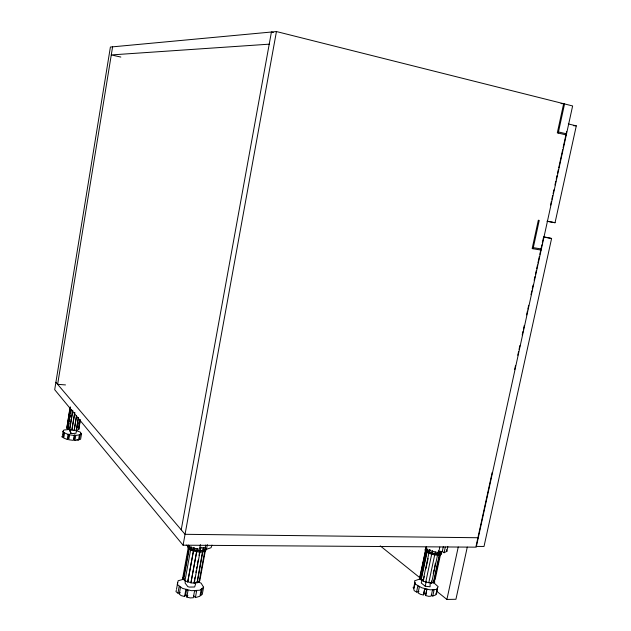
<?xml version="1.0" encoding="UTF-8"?>
<svg xmlns="http://www.w3.org/2000/svg" width="631" height="631" viewBox="0 0 631 631"><rect width="100%" height="100%" fill="white"/><g stroke="black" fill="none" stroke-linecap="round" stroke-linejoin="round"><path stroke-width="0.95" d="M431.722 553.86L428.922 552.985L422.967 580.993L425.744 582.09L432.448 550.626M430.137 582.87L430.097 586.775L425.207 586.238L421.232 583.012L422.186 579.873M437.567 555.004L431.572 583.036L425.744 582.09M431.273 594.954L432.779 596.043L434.057 590.064L432.448 590.174L431.162 596.153L428.717 596.327L425.594 595.554L426.785 589.07M185.396 580.465L185.096 583.083L187.857 586.672L189.284 587.067L194.648 586.996L196.202 581.908M112.594 46.844L57.634 384.326L65.498 384.918M62.445 435.209L63.392 431.02M68.503 426.958L68.18 428.891L66.807 428.157L70.049 407.271M66.807 428.157L70.309 406.948M67.178 428.157L70.364 408.88M74.837 412.587L71.958 429.995L69.568 429.569L67.809 428.899L70.995 409.574M68.818 425.034L69.134 423.101M69.457 421.169L69.773 419.236M70.096 417.304L70.412 415.372M70.735 413.439L71.051 411.507M62.288 436.155L61.791 436.786L62.958 437.559L63.739 432.819L64.512 433.331L63.731 438.072L67.209 439.389L67.998 434.641L69.528 434.996L68.74 439.752L73.385 440.351L74.174 435.603L75.72 435.642L74.931 440.383L78.528 439.981L79.309 435.256L80.145 434.964L79.356 439.681L80.61 439.223L81.462 434.128L80.413 432.164L76.335 430.65M69.568 429.569L72.762 410.229M69.039 434.002L68.258 438.742L67.209 439.389M69.71 429.482L72.746 411.112M76.611 415.853L74.206 430.35L71.816 430.082L74.695 412.674M74.206 430.35L76.438 415.734M74.789 434.751L74.001 439.484L74.931 440.383M80.374 419.907L78.772 429.514L76.367 430.342L78.276 417.667M76.367 430.342L78.449 417.793M76.517 430.097L75.996 433.237L72.005 433.576L70.956 433.402L69.063 428.867M77.905 428.031L78.228 426.106M78.552 424.174L78.867 422.249M78.386 429.427L79.987 419.82M80.09 420.199L78.772 429.514M181.223 529.803L271.425 32.015L273.333 32.496M183.077 545.184L276.449 31.55L572.625 105.953L476.231 547.156L183.077 545.184L54.7 389.69L110.401 47.049L276.449 31.55M176.483 589.267L177.729 582.681M180.411 592.746L177.934 593.14L179.149 586.491L180.458 587.477L179.243 594.134L181.223 595.64L184.583 596.5L185.624 594.962L186.673 589.259M190.665 549.601L184.954 580.835L185.443 580.78L183.219 579.392L182.722 577.941L188.393 546.88M183.219 579.392L188.906 548.229M183.708 579.337L189.403 548.189M194.056 547.661L193.599 549.648L190.87 548.481L191.193 546.691M184.583 596.5L185.806 589.827L188.038 590.395L186.808 597.068L190.176 597.936L193.315 597.738L194.537 591.05L196.62 590.947L195.397 597.604L199.94 596.256L201.163 589.622L202.094 588.881L200.871 595.49L202.275 594.355L203.6 587.209L201.1 583.154L198.607 582.074M187.659 582.05L193.528 550.571L187.801 581.837L184.954 580.835M193.599 549.648L193.922 547.858M190.933 582.855L196.675 551.557L190.933 582.855L194.253 583.107L200.003 551.849M200.871 547.14L200.216 550.729L196.88 550.437L197.211 548.647M200.398 544.64L199.53 549.341L192.1 547.811L186.255 545.152M194.253 583.107L194.301 580.97M194.648 579.077L194.995 577.184M195.87 572.443L196.217 570.55M196.564 568.657L196.911 566.764M197.258 564.871L198.134 560.131M199.002 555.398L199.357 553.505M204.807 550.816L199.057 581.94L197.109 582.784L202.559 551.352L204.16 551.076M205.335 547.921L205.012 549.704L203.064 550.469L203.253 547.55M197.109 582.784L202.859 551.581M203.064 550.469L203.561 547.787M211.992 545.097L211.03 547.747L206.479 549.317L205.17 547.882L205.69 545.081M205.54 549.672L199.814 580.694L199.254 580.559M206.479 549.317L207.347 544.632M438.624 551.47L442.292 551.447L444.098 552.74L446.882 551.32L447.836 546.541M413.131 587.311L413.542 588.573L414.796 582.65L415.08 583.486L413.818 589.417L414.244 590.695L416.547 592.036L417.809 586.073L419.347 586.956L418.077 592.927L420.396 594.276L423.519 595.049L424.797 589.062L426.872 589.567L425.594 595.554M426.17 547.116L425.767 549.009L428.615 550.295L438.592 552.78L439.807 547.093M425.68 549.498L419.781 577.294L420.293 577.42L421.106 573.579M426.225 546.911L425.893 548.505L426.406 548.623M424.324 576.277L423.33 580.946L420.853 579.7L419.741 578.398L426.209 547.929M421.508 571.662L425.578 552.496M420.853 579.7L427.345 549.151M421.224 579.652L427.163 551.707M426.382 549.648L425.87 549.53L427.376 550.705L427.715 549.112M438.474 550.784L437.78 554.002L434.98 553.742L429.135 551.983L429.648 549.577M425.917 568.815L428.102 558.545M429.672 551.139L430.019 549.538M424.537 589.409L423.63 593.676L425.688 594.181M425.207 586.238L426.272 581.269M428.772 582.807L435.319 551.959M431.572 583.036L431.604 580.946M433.205 573.476L434.002 569.738M434.404 567.868L435.406 563.199M433.347 582.523L439.334 554.546L439.704 554.759L433.71 582.752L431.21 582.815M437.78 554.002L437.417 553.789L439.555 553.553L440.067 551.147M439.555 553.553L439.917 553.758L440.438 551.352M435.067 579.905L440.619 553.986M440.848 554.065L441.4 551.47M442.292 551.447L443.301 546.738M444.098 552.74L445.312 547.077M467.279 547.093L455.937 599.269L446.906 599.45L458.24 547.03M533.061 248.732L539.229 220.4L538.322 220.235L532.162 248.582L541.138 250.089M558.222 133.054L564.556 103.926M492.18 472.43L476.019 546.407L484.009 546.462L551.597 238.471L543.914 236.822M514.636 369.64L515.472 365.799M517.783 355.229L518.619 351.388M519.045 349.464L519.881 345.622M522.192 335.053L523.028 331.212M523.446 329.287L524.29 325.446M526.593 314.877L527.437 311.036M527.855 309.111L528.691 305.27M531.002 294.701L531.838 290.859M532.264 288.943L533.1 285.094M534.149 280.29L534.993 276.449M535.411 274.532L536.247 270.683M536.665 268.767L537.509 264.925M537.928 263.001L539.395 256.273M539.813 254.356L540.657 250.515M541.075 248.59L541.919 244.749M542.337 242.825L543.386 238.021M550.587 205.028L551.423 201.21M551.841 199.301L552.677 195.484M553.095 193.583L553.923 189.765M554.964 184.993L555.801 181.176M556.219 179.267L557.055 175.45M557.465 173.541L558.301 169.723M558.719 167.822L562.678 149.689M563.097 147.78L566.638 131.564M547.045 221.244L555.043 222.727L576.3 125.853L568.302 123.928M176.309 590.214L175.978 591.641L177.934 593.14M188.259 545.058L188.022 545.949A9.276 3.47 9.9 0 0 197.582 550.768A9.276 3.47 9.9 0 0 206.305 548.371M436.794 593.132L436.202 594.157L437.472 588.218L435.808 594.836L432.779 596.043M196.88 550.437L193.733 549.451M186.808 597.068L187.849 595.53L185.624 594.962M203.6 587.209L199.853 590.206L191.508 590.695L182.54 588.407L177.279 584.456L178.147 580.741L184.607 578.974M433.71 582.752L434.862 581.987L434.349 581.861M439.917 553.758L441.061 553.072L440.541 552.945M81.462 434.128C75.452 436.502 67.88 435.374 62.627 431.667L63.952 430.011L69.039 429.498M416.547 592.036L418.952 591.562M193.954 582.863L196.809 582.539M429.135 551.983L427.376 550.705M202.764 550.232L200.216 550.729M190.87 548.481L191.359 548.434L189.111 547.116L188.598 545.768L189.15 545.894M269.224 44.17L111.277 54.929L120.844 57.058M74.032 430.224L76.193 430.216M199.972 547.897L205.17 547.882M478.29 537.738L185.049 534.307L55.899 382.283M561.054 103.61L563.657 103.697L557.315 132.849L566.291 134.947M573.35 125.672L576.3 125.853M422.699 579.747L418.826 579.321L414.48 580.906L415.608 584.251L421.776 587.792L430.105 589.835L436.597 589.401L438.166 586.72L434.183 583.076L431.643 582.113M533.298 247.644L541.374 249.008M543.591 237.059L551.597 238.471M547.329 221.236L555.043 222.727M440.525 551.912L441.037 552.03M558.459 131.942L566.535 133.835M419.741 578.398L420.254 578.524M205.193 548.426L205.745 548.56M204.452 549.569L205.012 549.704M182.722 577.941L183.274 578.075M198.505 581.798L199.057 581.94M187.801 581.837L191.067 582.634M76.895 439.499L78.528 439.981M191.343 549.893L193.394 550.768M380.248 545.886L420.088 577.901M436.944 591.444L446.906 599.45M193.662 595.79L195.397 597.604M425.657 550.524L426.793 551.746M80.736 433.292L81.005 433.781M70.151 431.178L70.956 433.402L70.033 429.814M446.448 549.719L446.882 551.32M441.385 551.865A8.495 2.737 14.7 0 1 435.705 554.042A8.495 2.737 14.7 0 1 425.507 549.696L425.483 548.229A8.495 2.737 14.7 0 1 426.296 547.74M441.503 553.663A8.495 2.745 14.7 0 1 432.29 554.381A8.495 2.745 14.7 0 1 425.27 549.222M206.1 549.483A9.268 3.478 9.9 0 1 196.178 551.699A9.268 3.478 9.9 0 1 188.046 546.178"/></g></svg>
